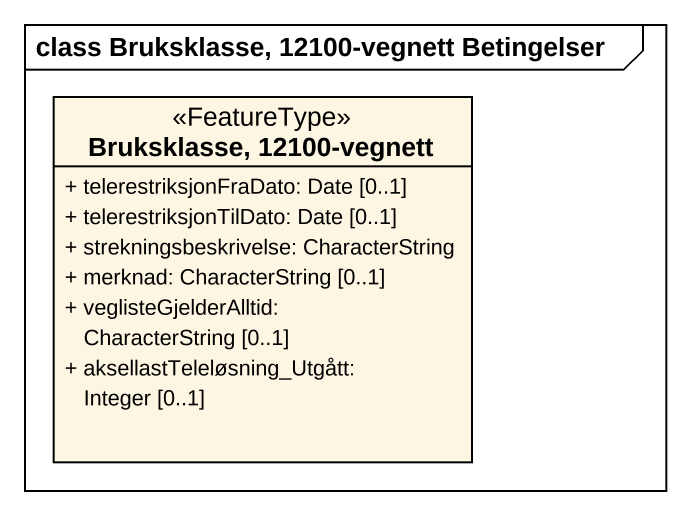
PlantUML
@startuml
mainframe class Bruksklasse, 12100-vegnett Betingelser
hide circle
hide empty members
skinparam classAttributeIconSize 0
class "Bruksklasse, 12100-vegnett" as Bruksklasse_12100_vegnett <<FeatureType>> {
  + telerestriksjonFraDato: Date [0..1]
  + telerestriksjonTilDato: Date [0..1]
  + strekningsbeskrivelse: CharacterString
  + merknad: CharacterString [0..1]
  + veglisteGjelderAlltid: CharacterString [0..1]
  + aksellastTeleløsning_Utgått: Integer [0..1]
}
@enduml
